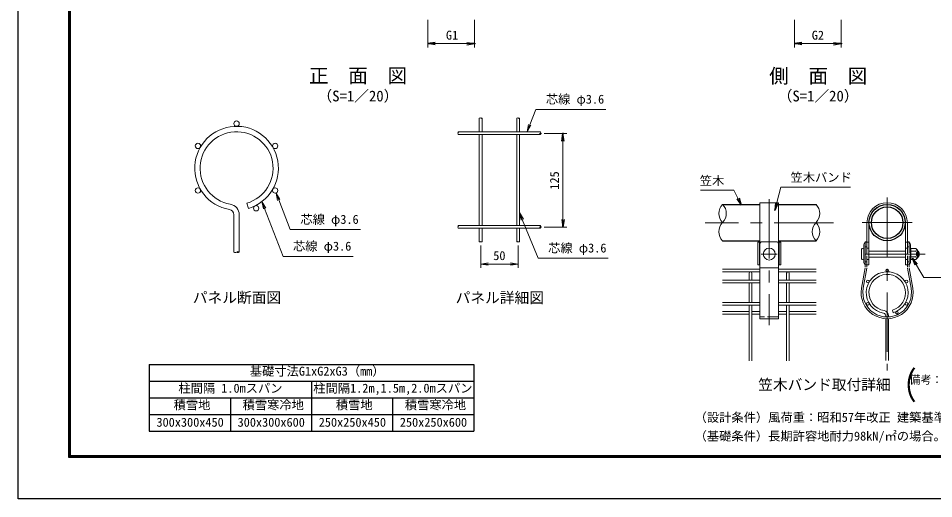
# Model space of a CAD drawing. Units: millimetres, scale not verified, with parts at other scales. Extents: x -4200 to 4200, y -2970 to 2970.
# Drawn here: x -4200 to 697, y -2970 to -401 of the extents above; entities that cross this region are included whole.
import ezdxf
from ezdxf.enums import TextEntityAlignment as Align

# ---------------------------------------------------------------- set-up
doc = ezdxf.new("R2010")
doc.units = ezdxf.units.MM
doc.header["$LTSCALE"] = 10
doc.header["$PDMODE"] = 32
doc.header["$PDSIZE"] = 5
doc.linetypes.add('DASHED', pattern=[7.5, 6, -1.5])
doc.linetypes.add('USER1', pattern=[50.8, 31.75, -6.35, 6.35, -6.35])
for name, color, linetype, lineweight in [('0-0_D-TTL-TXT', 7, 'Continuous', 25), ('0-3_D-STR-DIM', 7, 'Continuous', 13), ('0-5_Defpoints', 8, 'Continuous', 25), ('0-6_D-STR1', 1, 'Continuous', 25), ('0-7_D-BMK', 2, 'USER1', 13), ('0-8_D-STR2', 7, 'Continuous', 13), ('0-9_D-STR3', 3, 'Continuous', 13), ('0-B_D-STR-TXT', 7, 'Continuous', 13), ('0-C_D-TTL', 7, 'Continuous', 25), ('0-D_D-MTR-FRAM', 7, 'Continuous', 25)]:
    doc.layers.add(name, color=color, linetype=linetype, lineweight=lineweight)
doc.layers.add('0-4_0', color=7, linetype='Continuous')
doc.styles.add('ＭＳ ゴシック', font='')
doc.styles.get('ＭＳ ゴシック').set_extended_font_data('MS Gothic')

# ---------------------------------------------------------------- blocks, each defined once
blk = doc.blocks.new('_Open')
at = {"layer": '0-4_0'}
blk.add_line((-10, 1.667), (0, 0), dxfattribs=at)
blk.add_lwpolyline([(-10, -1.667), (0, 0), (-10, 0)], dxfattribs=at)

msp = doc.modelspace()

# ---------------------------------------------------------------- linework, layer by layer
at = {"layer": '0-3_D-STR-DIM'}
for p, q in [((-2009.97, -410), (-2009.97, -556.64)), ((-1759.97, -410), (-1759.97, -556.64)), ((-48.47, -410), (-48.47, -556.64)), ((201.53, -410), (201.53, -556.64)), ((-1969.97, -536.64), (-1799.97, -536.64)), ((-8.47, -536.64), (161.53, -536.64)), ((-1386.64, -1017.42), (-1266.64, -1017.42)), ((-1286.64, -1477.42), (-1286.64, -1057.42)), ((-1386.64, -1517.42), (-1266.64, -1517.42)), ((-1726.64, -1615.62), (-1726.64, -1735.34)), ((-1526.64, -1615.62), (-1526.64, -1735.34)), ((-1566.64, -1708.68), (-1526.64, -1715.34)), ((-1686.64, -1722.01), (-1726.64, -1715.34)), ((-1686.64, -1715.34), (-1566.64, -1715.34))]:
    msp.add_line(p, q, dxfattribs=at)
for points in [[(-1686.64, -1708.68), (-1726.64, -1715.34), (-1686.64, -1715.34)], [(-1566.64, -1722.01), (-1526.64, -1715.34), (-1566.64, -1715.34)]]:
    msp.add_lwpolyline(points, dxfattribs=at)
for centre, radius, start, end in [((-1730.24, -939.24), 5.11, 45.18146, 134.81854), ((-1723.04, -939.24), 5.11, 45.18146, 134.81854), ((-1723.04, -932), 5.11, 225.18146, 314.81854), ((-1530.24, -939.24), 5.11, 45.18146, 134.81854), ((-1523.04, -939.24), 5.11, 45.18146, 134.81854), ((-1523.04, -932), 5.11, 225.18146, 314.81854), ((-1843.02, -1012.02), 5.11, 135.18146, 224.81854), ((-1843.02, -1019.22), 5.11, 135.18146, 224.81854), ((-1850.26, -1012.02), 5.11, 315.18146, 44.81854), ((-1403.02, -1019.22), 5.11, 135.18146, 224.81854), ((-1410.26, -1012.02), 5.11, 315.18146, 44.81854), ((-1410.26, -1019.22), 5.11, 315.18146, 44.81854), ((-383.9, -1444.94), 68.95, 135.18146, 224.81854), ((-481.72, -1444.94), 68.95, 315.18146, 44.81854), ((18.28, -1444.94), 68.95, 315.18146, 44.81854), ((-1843.02, -1512.02), 5.11, 135.18146, 224.81854), ((-1843.02, -1519.22), 5.11, 135.18146, 224.81854), ((-1850.26, -1512.02), 5.11, 315.18146, 44.81854), ((-1403.02, -1519.22), 5.11, 135.18146, 224.81854), ((-1410.26, -1512.02), 5.11, 315.18146, 44.81854), ((-1410.26, -1519.22), 5.11, 315.18146, 44.81854), ((-383.9, -1542.14), 68.95, 135.18146, 224.81854), ((116.1, -1542.14), 68.95, 135.18146, 224.81854), ((18.28, -1542.14), 68.95, 315.18146, 44.81854), ((-1730.24, -1599.24), 5.11, 45.18146, 134.81854), ((-1730.24, -1592), 5.11, 225.18146, 314.81854), ((-1723.04, -1592), 5.11, 225.18146, 314.81854), ((-1530.24, -1599.24), 5.11, 45.18146, 134.81854), ((-1530.24, -1592), 5.11, 225.18146, 314.81854), ((-1523.04, -1592), 5.11, 225.18146, 314.81854), ((-3039.73, -1641.48), 12, 233.12027, 306.87973), ((-3025.33, -1660.68), 12, 53.12027, 126.87973), ((-3025.33, -1641.48), 12, 233.12027, 306.87973)]:
    msp.add_arc(centre, radius, start, end, dxfattribs=at)
at = {"layer": '0-5_Defpoints'}
for p in [(-1759.97, -536.64), (201.53, -536.64), (-1406.64, -1017.42), (-1286.64, -1017.42), (-1406.64, -1517.42)]:
    msp.add_point(p, dxfattribs=at)
at = {"layer": '0-6_D-STR1'}
for p, q in [((-432.81, -1396.34), (-232.81, -1396.34)), ((-132.81, -1396.34), (67.19, -1396.34)), ((-432.81, -1590.74), (-232.81, -1590.74)), ((-132.81, -1590.74), (67.19, -1590.74))]:
    msp.add_line(p, q, dxfattribs=at)
for radius in [97.2, 84.4]:
    msp.add_circle((447.76, -1493.54), radius, dxfattribs=at)
at = {"layer": '0-7_D-BMK'}
for p, q in [((-182.81, -1368.69), (-182.81, -2043.01)), ((447.76, -1359.87), (447.76, -2285.32)), ((160.83, -1494.26), (-526.45, -1494.26)), ((581.44, -1493.54), (314.09, -1493.54)), ((-139.84, -1661.78), (-225.79, -1661.78)), ((651.07, -1661.78), (274.06, -1661.78))]:
    msp.add_line(p, q, dxfattribs=at)
at = {"layer": '0-8_D-STR2'}
for p, q in [((-1733.84, -935.62), (-1733.84, -1008.42)), ((-1719.44, -935.62), (-1719.44, -1008.42)), ((-1533.84, -935.62), (-1533.84, -1008.42)), ((-1519.44, -935.62), (-1519.44, -1008.42)), ((-1406.64, -1008.42), (-1846.64, -1008.42)), ((-1406.64, -1022.82), (-1846.64, -1022.82)), ((-1733.84, -1022.82), (-1733.84, -1508.42)), ((-1719.44, -1022.82), (-1719.44, -1508.42)), ((-1533.84, -1022.82), (-1533.84, -1508.42)), ((-1519.44, -1022.82), (-1519.44, -1508.42)), ((-2976.75, -1389.88), (-2968.52, -1417.48)), ((-3046.93, -1651.08), (-3046.93, -1451.9)), ((-3018.13, -1651.08), (-3018.13, -1451.9)), ((-1406.64, -1508.42), (-1846.64, -1508.42)), ((-1406.64, -1522.82), (-1846.64, -1522.82)), ((-1733.84, -1522.82), (-1733.84, -1595.62)), ((-1719.44, -1522.82), (-1719.44, -1595.62)), ((-1533.84, -1522.82), (-1533.84, -1595.62)), ((-1519.44, -1522.82), (-1519.44, -1595.62)), ((-232.81, -1741.94), (-432.81, -1741.94)), ((-232.81, -1756.34), (-432.81, -1756.34)), ((67.19, -1741.94), (-132.81, -1741.94)), ((67.19, -1756.34), (-132.81, -1756.34)), ((-232.81, -1801.54), (-432.81, -1801.54)), ((-290.01, -1801.54), (-290.01, -1763.54)), ((-275.61, -1801.54), (-275.61, -1763.54)), ((67.19, -1801.54), (-132.81, -1801.54)), ((-90.01, -1801.54), (-90.01, -1763.54)), ((-75.61, -1801.54), (-75.61, -1763.54)), ((-232.81, -1815.94), (-432.81, -1815.94)), ((-290.01, -1920.74), (-290.01, -1815.94)), ((-275.61, -1920.74), (-275.61, -1815.94)), ((67.19, -1815.94), (-132.81, -1815.94)), ((-90.01, -1920.74), (-90.01, -1815.94)), ((-75.61, -1920.74), (-75.61, -1815.94)), ((-232.81, -1920.74), (-432.81, -1920.74)), ((-232.81, -1935.14), (-432.81, -1935.14)), ((-290.01, -2233.48), (-290.01, -1935.14)), ((-275.61, -2233.48), (-275.61, -1935.14)), ((67.19, -1920.74), (-132.81, -1920.74)), ((67.19, -1935.14), (-132.81, -1935.14)), ((-90.01, -2233.48), (-90.01, -1935.14)), ((-75.61, -2233.48), (-75.61, -1935.14)), ((-432.81, -1968.17), (-290.01, -1968.17)), ((-432.81, -1982.57), (-290.01, -1982.57)), ((-232.81, -1968.17), (-275.61, -1968.17)), ((-232.81, -1982.57), (-275.61, -1982.57)), ((-90.01, -1968.17), (-132.81, -1968.17)), ((-90.01, -1982.57), (-132.81, -1982.57)), ((67.19, -1968.17), (-75.61, -1968.17)), ((67.19, -1982.57), (-75.61, -1982.57)), ((440.56, -1998.14), (440.56, -1992.88)), ((440.56, -2231.68), (440.56, -2007.35)), ((454.96, -1998.14), (454.96, -1992.88)), ((454.96, -2231.68), (454.96, -2007.35)), ((475.65, -1961.87), (479.77, -1975.67))]:
    msp.add_line(p, q, dxfattribs=at)
for centre, radius in [((-3032.53, -964.42), 14.4), ((-3238.99, -1083.62), 14.4), ((-2826.07, -1083.62), 14.4), ((-3238.99, -1322.02), 14.4), ((-2826.07, -1322.02), 14.4), ((-2927.58, -1416.88), 14.4), ((447.76, -1749.14), 7.2), ((344.53, -1808.74), 7.2), ((550.99, -1808.74), 7.2), ((344.53, -1927.94), 7.2), ((550.99, -1927.94), 7.2), ((500.24, -1975.37), 7.2)]:
    msp.add_circle(centre, radius, dxfattribs=at)
for centre, radius, start, end in [((-3032.53, -1202.82), 224, 286.60421, 260.16066), ((-3032.53, -1202.82), 195.2, 286.60421, 260.16066), ((-3075.73, -1451.9), 57.6, 0, 80.16066), ((-3075.73, -1451.9), 28.8, 0, 80.16066), ((-282.81, -1763.54), 7.2, 0, 180), ((-82.81, -1763.54), 7.2, 0, 180), ((447.76, -1868.34), 112, 286.60421, 260.16066), ((447.76, -1868.34), 97.6, 286.60421, 260.16066), ((426.16, -1992.88), 14.4, 0, 80.16066), ((426.16, -1992.88), 28.8, 0, 80.16066)]:
    msp.add_arc(centre, radius, start, end, dxfattribs=at)
at = {"layer": '0-9_D-STR3'}
for p, q in [((-132.81, -1387.14), (-232.81, -1387.14)), ((-232.81, -1387.14), (-232.81, -1599.14)), ((-132.81, -1387.14), (-132.81, -1599.14)), ((339.76, -1495.14), (339.76, -1599.14)), ((348.96, -1495.14), (348.96, -1719.14)), ((546.56, -1495.14), (546.56, -1719.14)), ((555.76, -1495.14), (555.76, -1599.14)), ((-244.01, -1599.14), (-232.81, -1599.14)), ((-234.81, -1599.14), (-234.81, -1719.14)), ((-234.81, -1599.14), (-234.81, -1719.14)), ((-232.81, -1608.8), (-232.81, -1608.2)), ((-232.81, -2007.54), (-232.81, -1608.8)), ((-220.81, -1595.72), (-146.4, -1595.72)), ((-121.61, -1599.14), (-132.81, -1599.14)), ((-132.81, -1608.8), (-132.81, -1608.2)), ((-132.81, -2007.54), (-132.81, -1608.8)), ((-130.81, -1599.14), (-130.81, -1719.14)), ((-130.81, -1599.14), (-130.81, -1719.14)), ((-121.61, -1599.14), (-121.61, -1719.14)), ((323.76, -1611.14), (323.76, -1707.14)), ((330.56, -1595.72), (339.76, -1595.72)), ((348.96, -1599.14), (335.76, -1599.14)), ((546.56, -1599.14), (559.76, -1599.14)), ((564.96, -1595.72), (555.76, -1595.72)), ((571.76, -1611.14), (571.76, -1707.14)), ((311.36, -1635.78), (311.36, -1687.78)), ((330.56, -1623.72), (339.76, -1623.72)), ((330.56, -1629.78), (330.56, -1693.78)), ((348.96, -1645.78), (546.56, -1645.78)), ((564.96, -1623.72), (555.76, -1623.72)), ((573.19, -1630.78), (571.76, -1630.78)), ((573.36, -1661.78), (573.36, -1630.88)), ((600.54, -1646.77), (573.36, -1646.77)), ((573.36, -1661.78), (573.36, -1692.68)), ((573.76, -1631.76), (573.57, -1631.08)), ((600.54, -1631.76), (573.76, -1631.76)), ((610.56, -1641.78), (610.56, -1681.78)), ((610.56, -1645.78), (615.35, -1645.78)), ((610.56, -1648.49), (616.64, -1648.49)), ((615.35, -1645.78), (615.35, -1677.78)), ((330.56, -1703.72), (339.76, -1703.72)), ((348.96, -1677.78), (546.56, -1677.78)), ((564.96, -1703.72), (555.76, -1703.72)), ((573.09, -1692.78), (571.76, -1692.78)), ((600.54, -1676.79), (573.36, -1676.79)), ((600.54, -1691.8), (573.76, -1691.8)), ((610.56, -1675.07), (616.64, -1675.07)), ((610.56, -1677.78), (615.35, -1677.78)), ((-232.81, -1735.75), (-132.81, -1735.75)), ((-132.81, -1719.14), (-121.61, -1719.14)), ((330.56, -1734.73), (310.65, -1844.3)), ((339.54, -1736.75), (320, -1844.3)), ((348.96, -1719.14), (335.76, -1719.14)), ((546.56, -1719.14), (559.76, -1719.14)), ((555.99, -1736.75), (575.52, -1844.3)), ((564.96, -1734.73), (584.87, -1844.3)), ((-132.81, -2007.54), (-232.81, -2007.54))]:
    msp.add_line(p, q, dxfattribs=at)
at = {"layer": '0-9_D-STR3', "linetype": 'DASHED'}
for p, q in [((330.56, -1595.72), (330.56, -1734.73)), ((339.76, -1595.72), (339.76, -1734.73)), ((339.76, -1599.14), (339.76, -1719.14)), ((555.76, -1595.72), (555.76, -1734.73)), ((555.76, -1599.14), (555.76, -1719.14)), ((564.96, -1595.72), (564.96, -1734.73)), ((348.96, -1631.14), (339.76, -1631.14)), ((546.56, -1631.14), (555.76, -1631.14)), ((348.96, -1691.14), (339.76, -1691.14)), ((546.56, -1691.14), (555.76, -1691.14)), ((-132.81, -1998.34), (-232.81, -1998.34))]:
    msp.add_line(p, q, dxfattribs=at)
at = {"layer": '0-9_D-STR3'}
msp.add_lwpolyline([(-244.01, -1599.14), (-244.01, -1719.14), (-232.81, -1719.14)], dxfattribs=at)
msp.add_circle((-182.81, -1661.78), 32, dxfattribs=at)
for centre, radius, start, end in [((447.76, -1495.14), 108, 90, 180), ((447.76, -1495.14), 98.8, 90, 180), ((447.76, -1495.14), 108, 0, 90), ((447.76, -1495.14), 98.8, 0, 90), ((-220.01, -1608.5), 12.8, 93.56714, 178.63954), ((-145.61, -1608.5), 12.8, 1.36046, 93.56714), ((335.76, -1611.14), 12, 90, 180), ((559.76, -1611.14), 12, 0, 90), ((573.19, -1631.18), 0.4, 15, 90), ((553.83, -1639.27), 21.29, 339.37322, 22.7756), ((490.33, -1661.78), 84.77, 0, 10.20031), ((490.33, -1661.78), 84.77, 349.79969, 0), ((596.47, -1639.26), 8.54, 298.45309, 61.54691), ((577.51, -1661.78), 27.49, 0, 33.09348), ((577.51, -1661.78), 27.49, 326.90652, 0), ((583.47, -1658.8), 32, 32.13463, 57.68315), ((585.35, -1661.78), 34, 331.92751, 28.07249), ((335.76, -1707.14), 12, 180, 270), ((559.76, -1707.14), 12, 270, 0), ((573.09, -1692.38), 0.4, 270, 337.2244), ((553.83, -1684.29), 21.29, 337.2244, 20.62678), ((596.47, -1684.3), 8.54, 298.45309, 61.54691), ((583.47, -1664.76), 32, 302.31685, 327.86537), ((330.56, -1734.73), 9.2, 347.29895, 0), ((564.96, -1734.73), 9.2, 180, 192.70105), ((447.76, -1868.34), 139.2, 170.05695, 9.94305), ((447.76, -1868.34), 130, 169.34534, 10.65466)]:
    msp.add_arc(centre, radius, start, end, dxfattribs=at)
for centre, start_param, end_param in [((330.56, -1635.78), 1.9328196, 3.1415927), ((330.56, -1687.78), 3.1415927, 4.3503657)]:
    msp.add_ellipse(centre, major_axis=(19.2, 0), ratio=0.3125, start_param=start_param, end_param=end_param, dxfattribs=at)
at = {"layer": '0-B_D-STR-TXT'}
for p, q in [((-1457.6, -973.49), (-1478.2, -1008.42)), ((-2812.69, -1375.17), (-2820.88, -1335.45)), ((-2888.5, -1420.65), (-2896.69, -1380.93)), ((-1510.32, -1479.84), (-1519.44, -1440.33))]:
    msp.add_line(p, q, dxfattribs=at)
for points in [[(-1470.05, -968.7), (-1478.2, -1008.42), (-1463.83, -971.09), (-1432.07, -888.6), (-1056.49, -888.6)], [(-550.77, -1320.57), (-372.18, -1320.57), (-333.7, -1398.15)], [(251.57, -1303.36), (-121.43, -1303.36), (-153.33, -1426.82)], [(-2800.25, -1370.37), (-2820.88, -1335.45), (-2806.47, -1372.77), (-2745.27, -1531.26), (-2369.69, -1531.26)], [(-2876.06, -1415.84), (-2896.69, -1380.93), (-2882.28, -1418.24), (-2783.36, -1674.39), (-2409.05, -1674.39)], [(-1498, -1474.75), (-1519.44, -1440.33), (-1504.16, -1477.3), (-1418.56, -1684.34), (-1044.25, -1684.34)], [(1205.16, -1787.23), (644.6, -1787.23), (584.12, -1685.89)]]:
    msp.add_lwpolyline(points, dxfattribs=at)
at = {"layer": '0-C_D-TTL', "color": 2}
msp.add_lwpolyline([(-4200, 2970), (4200, 2970), (4200, -2970), (-4200, -2970)], close=True, dxfattribs=at)
at = {"layer": '0-C_D-TTL'}
for points in [[(-3930, 2750), (3930, 2750), (3930, -2750), (-3930, -2750)], [(-3927.5, 2747.5), (3927.5, 2747.5), (3927.5, -2747.5), (-3927.5, -2747.5)], [(-3925, 2745), (3925, 2745), (3925, -2745), (-3925, -2745)], [(-3922.5, 2742.5), (3922.5, 2742.5), (3922.5, -2742.5), (-3922.5, -2742.5)], [(-3920, 2740), (3920, 2740), (3920, -2740), (-3920, -2740)]]:
    msp.add_lwpolyline(points, close=True, dxfattribs=at)
at = {"layer": '0-D_D-MTR-FRAM'}
for p, q in [((-3499.3, -2251.96), (-3499.3, -2608.15)), ((-3499.3, -2251.96), (-1763.53, -2251.96)), ((-1763.53, -2251.96), (-1763.53, -2608.15)), ((-3499.3, -2341.01), (-1763.53, -2341.01)), ((-2631.41, -2341.01), (-2631.41, -2608.15)), ((-3499.3, -2430.06), (-1763.53, -2430.06)), ((-3065.36, -2430.06), (-3065.36, -2608.15)), ((-2197.47, -2430.06), (-2197.47, -2608.15)), ((-3499.3, -2519.1), (-1763.53, -2519.1)), ((-3499.3, -2608.15), (-1763.53, -2608.15))]:
    msp.add_line(p, q, dxfattribs=at)

# ---------------------------------------------------------------- block references
at = {"layer": '0-3_D-STR-DIM', "xscale": 4, "yscale": 4}
for p, rotation in [((-2009.97, -536.64), 180), ((-48.47, -536.64), 180), ((-1286.64, -1017.42), 90), ((-1286.64, -1517.42), 270)]:
    msp.add_blockref('_Open', p, dxfattribs=dict(at, rotation=rotation))
for p in [(-1759.97, -536.64), (201.53, -536.64)]:
    msp.add_blockref('_Open', p, dxfattribs=at)
at = {"layer": '0-B_D-STR-TXT', "xscale": 4, "yscale": 4}
for p, rotation in [((-332.81, -1399.94), 296.38306), ((-153.83, -1428.76), 255.51345), ((583.09, -1684.17), 120.82775)]:
    msp.add_blockref('_Open', p, dxfattribs=dict(at, rotation=rotation))

# ---------------------------------------------------------------- texts
at = {"layer": '0-0_D-TTL-TXT', "style": 'ＭＳ ゴシック'}
for s, height, p in [('正\u3000面\u3000図', 76.98, (-2644.87, -769.71)), ('側\u3000面\u3000図', 76.98, (-183.37, -770.93)), ('（S=1／20）', 57.7, (-2599.39, -862.91)), ('（S=1／20）', 57.7, (-137.89, -862.91)), ('パネル断面図', 57.7, (-3266.44, -1940.4)), ('パネル詳細図', 57.7, (-1860.55, -1941.32)), ('笠木バンド取付詳細', 57.7, (-241.91, -2406.2)), ('（設計条件）風荷重：昭和57年改正 建築基準法・同施行令に基づく風圧力に準拠。', 48.09, (-582.45, -2573.6)), ('（基礎条件）長期許容地耐力98kN/㎡の場合。', 48.09, (-582.45, -2673.6))]:
    msp.add_text(s, height=height, dxfattribs=at).set_placement(p, align=Align.BOTTOM_LEFT)
at = {"layer": '0-3_D-STR-DIM', "style": 'ＭＳ ゴシック'}
for s, p in [('G1', (-1912.4, -529.89)), ('G2', (44.55, -529.89)), ('50', (-1659.27, -1708.6))]:
    msp.add_text(s, height=48.09, dxfattribs=at).set_placement(p, align=Align.BOTTOM_LEFT)
msp.add_text('125', height=48.09, rotation=90, dxfattribs=at).set_placement((-1293.39, -1317.42), align=Align.BOTTOM_LEFT)
at = {"layer": '0-B_D-STR-TXT', "style": 'ＭＳ ゴシック'}
for s, height, p in [('芯線 φ3.6', 48.09, (-1377.84, -872.21)), ('笠木バンド', 48.09, (-69.24, -1290.01)), ('笠木', 48.09, (-554.58, -1307.85)), ('芯線 φ3.6', 48.09, (-2691.05, -1514.86)), ('芯線 φ3.6', 48.09, (-2730.41, -1657.99)), ('芯線 φ3.6', 48.09, (-1365.61, -1667.95)), ('基礎寸法G1xG2xG3（mm）', 48.09, (-2961.6, -2326.73)), ('柱間隔 1.0mスパン', 48.09, (-3343.84, -2417.69)), ('柱間隔1.2m,1.5m,2.0mスパン', 48.09, (-2622.15, -2417.43)), ('備考：端末・コーナースパンは、', 43.33, (566.78, -2368.39)), ('積雪地', 48.09, (-3369.25, -2506.61)), ('積雪寒冷地', 48.09, (-3000.28, -2506.73)), ('積雪地', 48.09, (-2501.36, -2506.61)), ('積雪寒冷地', 48.09, (-2132.39, -2506.73)), ('300x300x450', 48.09, (-3460.86, -2599.67)), ('300x300x600', 48.09, (-3026.92, -2599.67)), ('250x250x450', 48.09, (-2592.97, -2599.67)), ('250x250x600', 48.09, (-2159.03, -2599.67))]:
    msp.add_text(s, height=height, dxfattribs=at).set_placement(p, align=Align.BOTTOM_LEFT)
at = {"layer": '0-B_D-STR-TXT', "style": 'ＭＳ ゴシック', "width": 0.8}
msp.add_text(' （           ）', height=144.4, dxfattribs=at).set_placement((369.21, -2479.18), align=Align.BOTTOM_LEFT)

doc.saveas('drawing.dxf')
